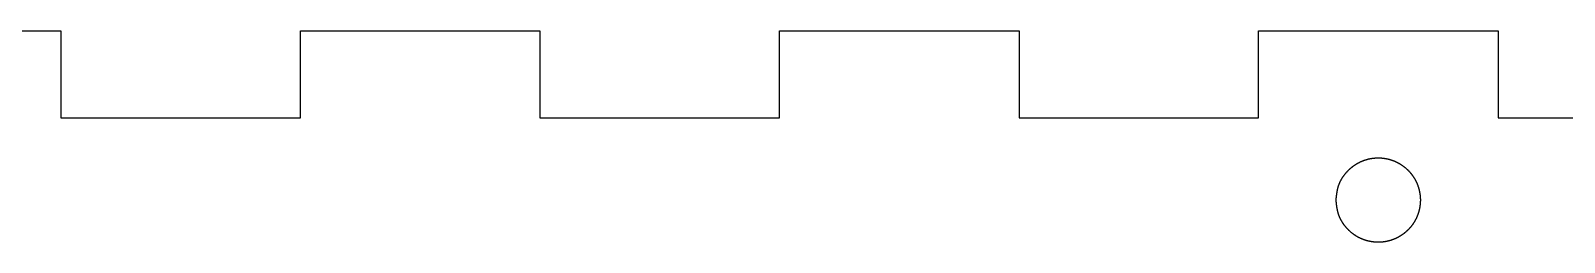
# Model space of a CAD drawing. Extents: x -49 to 229, y 25 to 250.
# Drawn here: x 19.2 to 89.6, y 152.9 to 162.6 of the extents above; entities that cross this region are included whole.
import ezdxf

# ---------------------------------------------------------------- set-up
doc = ezdxf.new("R2010")
doc.units = 0
doc.layers.add('Ebene_1', color=7, linetype='CONTINUOUS')

msp = doc.modelspace()

# ---------------------------------------------------------------- linework, layer by layer
at = {"layer": 'Ebene_1', "color": 1}
for points in [[(9.568124, 162.6399), (20.568118, 162.6399)], [(20.568118, 162.6399), (20.568118, 158.6399), (31.568117, 158.6399), (31.568117, 162.6399)], [(31.568117, 162.6399), (42.568119, 162.6399)], [(42.568119, 162.6399), (42.568119, 158.6399), (53.568118, 158.6399), (53.568118, 162.6399)], [(53.568118, 162.6399), (64.568118, 162.6399)], [(64.568118, 162.6399), (64.568118, 158.6399), (75.568119, 158.6399), (75.568119, 162.6399)], [(75.568119, 162.6399), (86.568119, 162.6399)], [(86.568119, 162.6399), (86.568119, 158.6399), (97.568118, 158.6399), (97.568118, 162.6399)], [(79.136015, 154.824984), (79.13102, 154.8752)]]:
    msp.add_lwpolyline(points, dxfattribs=at)
msp.add_open_spline([(79.13102, 154.8752), (79.131835, 154.883568), (79.133465, 154.900308), (79.136113, 154.925399), (79.138081, 154.944616), (79.13992, 154.961655), (79.141723, 154.978388), (79.143888, 154.998846), (79.145986, 155.017422), (79.14786, 155.034122), (79.149893, 155.052688), (79.152429, 155.073081), (79.154502, 155.08978), (79.156658, 155.106721), (79.159071, 155.125769), (79.162471, 155.150599), (79.16517, 155.169586), (79.167636, 155.186425), (79.170132, 155.202958), (79.173089, 155.223181), (79.176403, 155.241461), (79.179234, 155.257927), (79.182212, 155.276244), (79.186173, 155.296271), (79.189347, 155.312669), (79.192617, 155.329316), (79.196607, 155.34797), (79.201987, 155.372275), (79.206318, 155.390827), (79.210295, 155.407252), (79.214308, 155.423356), (79.219152, 155.443048), (79.224337, 155.46074), (79.228874, 155.476705), (79.233741, 155.494513), (79.240087, 155.513804), (79.2452, 155.529598), (79.250473, 155.545562), (79.256715, 155.563377), (79.265104, 155.586529), (79.271852, 155.604136), (79.277993, 155.619703), (79.284142, 155.634942), (79.29158, 155.653605), (79.299224, 155.670187), (79.305925, 155.685187), (79.313185, 155.701942), (79.322099, 155.719939), (79.329301, 155.734701), (79.336759, 155.749741), (79.345378, 155.766663), (79.356968, 155.788637), (79.366126, 155.805305), (79.374326, 155.820039), (79.382482, 155.834445), (79.392383, 155.852106), (79.402133, 155.867713), (79.410763, 155.881815), (79.420247, 155.897565), (79.431368, 155.914465), (79.440453, 155.928319), (79.449806, 155.942375), (79.460488, 155.958161), (79.474722, 155.978597), (79.485838, 155.994083), (79.495776, 156.007764), (79.505629, 156.02114), (79.517629, 156.037526), (79.529144, 156.051958), (79.539408, 156.065027), (79.550717, 156.079606), (79.563709, 156.095194), (79.574328, 156.107944), (79.585302, 156.12095), (79.597819, 156.135598), (79.614452, 156.154535), (79.627378, 156.168837), (79.638909, 156.181458), (79.650318, 156.193781), (79.664289, 156.208821), (79.677409, 156.222102), (79.689179, 156.234098), (79.702182, 156.2475), (79.717039, 156.261674), (79.729146, 156.273299), (79.741534, 156.285052), (79.755552, 156.298215), (79.774132, 156.315104), (79.78852, 156.32784), (79.801381, 156.339021), (79.814075, 156.349927), (79.829544, 156.363346), (79.844142, 156.374913), (79.857172, 156.38545), (79.87155, 156.397262), (79.887823, 156.409667), (79.901143, 156.419807), (79.914772, 156.430038), (79.930238, 156.44143), (79.9506, 156.456072), (79.966314, 156.467094), (79.980375, 156.476696), (79.994239, 156.486066), (80.011117, 156.497614), (80.026905, 156.507423), (80.041037, 156.516357), (80.056679, 156.526401), (80.074321, 156.536735), (80.08873, 156.545219), (80.103468, 156.553757), (80.120135, 156.563322), (80.142108, 156.575482), (80.159045, 156.584575), (80.174151, 156.592476), (80.189032, 156.600148), (80.207249, 156.609463), (80.224039, 156.617468), (80.239141, 156.624697), (80.255897, 156.632797), (80.274631, 156.641032), (80.289942, 156.647774), (80.305584, 156.654554), (80.323324, 156.662012), (80.346627, 156.671509), (80.364536, 156.678597), (80.380489, 156.684683), (80.396181, 156.690568), (80.415354, 156.697815), (80.433045, 156.703685), (80.44891, 156.709088), (80.466493, 156.715201), (80.486059, 156.72124), (80.502069, 156.726175), (80.518414, 156.731114), (80.536925, 156.736418), (80.561146, 156.74317), (80.579766, 156.748048), (80.596313, 156.752272), (80.612605, 156.756305), (80.632523, 156.761216), (80.650774, 156.765023), (80.667174, 156.768554), (80.685348, 156.772606), (80.705496, 156.776274), (80.721966, 156.779323), (80.738645, 156.782335), (80.757402, 156.785396), (80.781898, 156.789196), (80.800689, 156.791839), (80.817364, 156.794049), (80.83373, 156.796117), (80.853737, 156.798773), (80.872032, 156.800315), (80.888498, 156.801885), (80.906766, 156.803796), (80.926918, 156.805074), (80.943384, 156.806156), (80.96018, 156.80714), (80.979123, 156.808185), (81.003894, 156.8091), (81.022848, 156.809628), (81.039658, 156.809852), (81.056158, 156.810005), (81.07634, 156.81022), (81.094687, 156.809825), (81.111187, 156.809523), (81.129526, 156.809261), (81.149681, 156.808268), (81.166179, 156.807431), (81.182983, 156.806449), (81.201922, 156.805284), (81.226625, 156.803385), (81.245498, 156.801643), (81.262236, 156.800039), (81.278673, 156.798338), (81.298748, 156.796244), (81.316912, 156.793677), (81.333277, 156.791473), (81.351474, 156.789171), (81.371361, 156.78581), (81.387625, 156.783131), (81.404331, 156.780303), (81.423224, 156.776784), (81.4479, 156.771988), (81.466724, 156.768042), (81.483398, 156.764414), (81.499764, 156.760748), (81.519785, 156.756403), (81.537755, 156.751566), (81.553955, 156.747403), (81.572039, 156.742951), (81.591706, 156.737162), (81.607838, 156.732526), (81.624218, 156.727748), (81.642588, 156.722054), (81.666526, 156.714399), (81.684789, 156.708306), (81.700938, 156.702763), (81.716749, 156.697226), (81.736076, 156.690444), (81.753425, 156.683682), (81.769059, 156.67765), (81.786452, 156.670998), (81.805336, 156.663055), (81.820793, 156.656567), (81.836497, 156.649881), (81.854129, 156.64217), (81.877035, 156.631776), (81.894437, 156.62355), (81.909812, 156.616165), (81.924848, 156.608837), (81.943294, 156.599954), (81.959729, 156.59118), (81.974566, 156.583353), (81.991054, 156.574693), (82.008895, 156.564624), (82.023478, 156.556362), (82.038276, 156.547853), (82.054901, 156.538187), (82.076394, 156.525203), (82.092703, 156.515034), (82.107122, 156.505907), (82.121238, 156.496834), (82.138474, 156.485745), (82.153756, 156.475109), (82.167554, 156.46564), (82.182998, 156.455227), (82.199486, 156.443057), (82.21301, 156.433146), (82.226707, 156.422968), (82.242084, 156.411413), (82.26193, 156.395982), (82.276995, 156.38402), (82.290228, 156.37324), (82.303168, 156.362582), (82.319052, 156.349626), (82.332946, 156.33721), (82.345547, 156.326179), (82.359664, 156.314049), (82.374637, 156.300068), (82.386924, 156.288656), (82.39936, 156.276952), (82.413295, 156.263682), (82.431188, 156.246038), (82.44477, 156.232414), (82.456666, 156.220174), (82.468285, 156.208092), (82.482494, 156.193336), (82.494929, 156.179488), (82.506161, 156.167087), (82.518723, 156.153358), (82.531971, 156.137726), (82.542858, 156.124948), (82.553792, 156.111981), (82.565872, 156.097322), (82.581382, 156.078027), (82.593031, 156.063083), (82.603296, 156.049765), (82.613284, 156.036615), (82.6255, 156.020538), (82.636047, 156.005518), (82.645643, 155.992082), (82.65646, 155.977256), (82.667608, 155.960418), (82.676801, 155.94668), (82.686076, 155.932641), (82.69638, 155.916716), (82.709577, 155.895745), (82.719479, 155.879572), (82.728139, 155.865158), (82.736544, 155.850964), (82.746898, 155.833657), (82.75558, 155.817507), (82.763549, 155.803043), (82.772536, 155.78703), (82.781763, 155.769053), (82.7893, 155.754338), (82.796857, 155.739309), (82.80528, 155.722329), (82.816036, 155.700019), (82.823939, 155.682782), (82.83091, 155.667477), (82.837648, 155.652411), (82.84601, 155.634024), (82.852805, 155.616955), (82.859077, 155.601656), (82.866195, 155.584747), (82.87318, 155.565829), (82.878981, 155.550395), (82.884848, 155.534516), (82.891358, 155.516451), (82.89949, 155.49267), (82.905505, 155.474396), (82.910686, 155.458127), (82.915685, 155.442127), (82.921935, 155.422623), (82.926734, 155.404635), (82.931238, 155.38847), (82.936391, 155.37056), (82.941264, 155.350666), (82.945273, 155.334428), (82.94926, 155.317838), (82.953569, 155.299074), (82.958937, 155.274513), (82.962753, 155.255659), (82.966033, 155.238915), (82.969148, 155.22245), (82.973042, 155.202327), (82.975768, 155.183894), (82.978371, 155.167329), (82.981416, 155.148958), (82.983915, 155.128623), (82.986041, 155.11199), (82.98813, 155.09505), (82.990183, 155.075924), (82.992618, 155.050923), (82.994228, 155.031752), (82.995613, 155.014735), (82.996809, 154.998004), (82.998292, 154.977564), (82.998698, 154.958951), (82.999319, 154.942218), (83.000262, 154.923629), (83.000396, 154.903142), (83.000552, 154.886376), (83.0006, 154.869306), (83.000451, 154.850073), (82.999956, 154.824936), (82.999188, 154.805698), (82.998607, 154.788629), (82.997848, 154.771894), (82.996913, 154.751442), (82.995171, 154.732913), (82.993843, 154.716213), (82.992605, 154.697629), (82.990376, 154.677258), (82.988588, 154.660594), (82.986669, 154.643643), (82.984223, 154.624569), (82.98081, 154.599666), (82.977968, 154.580625), (82.975275, 154.563759), (82.972527, 154.547223), (82.969213, 154.527011), (82.965441, 154.50878), (82.9622, 154.492348), (82.958799, 154.474043), (82.954106, 154.454103), (82.950374, 154.43777), (82.946483, 154.421156), (82.941903, 154.40247), (82.935626, 154.378129), (82.930519, 154.359571), (82.925925, 154.343131), (82.92129, 154.327023), (82.915617, 154.307339), (82.909787, 154.289657), (82.904655, 154.273724), (82.899064, 154.255972), (82.892208, 154.236671), (82.886574, 154.220884), (82.880749, 154.20496), (82.874156, 154.187138), (82.865215, 154.164039), (82.858157, 154.14645), (82.851733, 154.130919), (82.845332, 154.115707), (82.837493, 154.097098), (82.829779, 154.080436), (82.822937, 154.065407), (82.815501, 154.048638), (82.806452, 154.03059), (82.799153, 154.015756), (82.791653, 154.000693), (82.783003, 153.983824), (82.771442, 153.961919), (82.762345, 153.94528), (82.75422, 153.930558), (82.746148, 153.916177), (82.736265, 153.898578), (82.726703, 153.8829), (82.718164, 153.868735), (82.708785, 153.852959), (82.697792, 153.836024), (82.68885, 153.82213), (82.679675, 153.808019), (82.669138, 153.792255), (82.655131, 153.771824), (82.644236, 153.756308), (82.634418, 153.742662), (82.624721, 153.729327), (82.612951, 153.712944), (82.601594, 153.698534), (82.591498, 153.685465), (82.580385, 153.67085), (82.567569, 153.655234), (82.557078, 153.642455), (82.54625, 153.629421), (82.533758, 153.614841), (82.517279, 153.595887), (82.504486, 153.581532), (82.493008, 153.568899), (82.481651, 153.556557), (82.467842, 153.541424), (82.454682, 153.52826), (82.442952, 153.516291), (82.430025, 153.502881), (82.415228, 153.488702), (82.403144, 153.477087), (82.390768, 153.465326), (82.376651, 153.452256), (82.358052, 153.435354), (82.343693, 153.422551), (82.330807, 153.411365), (82.318092, 153.400444), (82.302562, 153.387088), (82.28802, 153.375454), (82.274987, 153.364922), (82.260567, 153.353144), (82.244241, 153.340777), (82.23089, 153.330666), (82.217203, 153.320461), (82.201748, 153.30899), (82.181295, 153.294379), (82.165485, 153.283421), (82.151423, 153.273753), (82.137537, 153.264365), (82.120571, 153.25287), (82.10473, 153.243071), (82.090564, 153.234137), (82.074909, 153.224079), (82.057242, 153.213722), (82.042799, 153.205206), (82.028043, 153.196613), (82.011281, 153.187164), (81.989294, 153.175005), (81.972351, 153.165898), (81.957209, 153.158007), (81.942284, 153.150325), (81.924095, 153.140897), (81.907253, 153.132991), (81.892154, 153.12579), (81.875394, 153.11768), (81.85663, 153.109453), (81.841288, 153.102707), (81.82561, 153.095941), (81.807903, 153.088391), (81.784627, 153.078909), (81.766732, 153.071868), (81.750786, 153.065804), (81.73509, 153.059929), (81.715932, 153.052659), (81.698249, 153.0468), (81.682381, 153.04137), (81.664821, 153.035135), (81.645204, 153.029237), (81.629205, 153.024303), (81.612874, 153.019365), (81.594386, 153.013993), (81.570144, 153.007286), (81.551554, 153.002316), (81.535018, 152.998145), (81.518755, 152.99413), (81.498877, 152.989154), (81.480635, 152.985365), (81.464269, 152.981834), (81.446114, 152.977756), (81.425954, 152.974133), (81.409451, 152.971116), (81.392754, 152.968184), (81.374038, 152.964989), (81.349568, 152.961195), (81.330802, 152.958539), (81.314136, 152.95634), (81.297772, 152.954279), (81.277754, 152.951757), (81.259481, 152.950087), (81.243047, 152.948491), (81.224802, 152.946581), (81.204648, 152.945305), (81.188147, 152.944226), (81.171343, 152.943238), (81.152407, 152.942272), (81.127673, 152.9413), (81.108726, 152.940886), (81.091911, 152.940582), (81.075378, 152.940398), (81.055188, 152.940117), (81.036848, 152.940633), (81.020349, 152.940936), (81.001988, 152.941065), (80.981819, 152.942179), (80.965319, 152.942983), (80.948535, 152.943899), (80.929622, 152.945102), (80.90492, 152.947002), (80.88602, 152.948704), (80.869264, 152.950376), (80.852831, 152.952101), (80.832748, 152.954117), (80.814588, 152.956701), (80.798222, 152.958901), (80.78, 152.961203), (80.760078, 152.964578), (80.743781, 152.967295), (80.727087, 152.970197), (80.708189, 152.973586), (80.683522, 152.9784), (80.664688, 152.982323), (80.648, 152.985965), (80.631628, 152.989637), (80.611615, 152.994125), (80.593577, 152.998822), (80.577344, 153.002987), (80.559279, 153.007562), (80.539577, 153.013241), (80.523453, 153.017907), (80.507079, 153.022752), (80.488683, 153.028376), (80.464737, 153.03601), (80.446512, 153.042175), (80.430353, 153.047701), (80.414521, 153.053238), (80.395128, 153.059855), (80.377839, 153.066776), (80.362204, 153.072804), (80.344741, 153.079325), (80.325863, 153.087346), (80.310404, 153.093863), (80.294737, 153.100601), (80.277133, 153.108301), (80.254272, 153.118687), (80.236847, 153.126817), (80.221485, 153.134213), (80.206444, 153.141561), (80.188035, 153.150503), (80.171639, 153.159297), (80.156838, 153.167096), (80.14033, 153.175649), (80.122545, 153.185749), (80.107994, 153.194008), (80.093228, 153.202519), (80.076677, 153.212277), (80.055204, 153.225271), (80.038896, 153.23542), (80.024527, 153.244558), (80.010486, 153.253611), (79.993266, 153.264631), (79.978058, 153.275323), (79.96429, 153.28482), (79.948921, 153.295254), (79.932458, 153.307375), (79.918974, 153.317297), (79.905319, 153.3275), (79.889989, 153.339068), (79.87019, 153.354473), (79.855196, 153.366482), (79.841939, 153.377222), (79.828991, 153.387869), (79.813145, 153.40086), (79.799254, 153.41326), (79.786653, 153.424293), (79.772545, 153.436414), (79.757597, 153.45037), (79.745343, 153.46175), (79.73291, 153.473439), (79.718988, 153.486773), (79.701015, 153.504435), (79.687345, 153.518041), (79.675419, 153.530304), (79.66375, 153.542401), (79.649405, 153.557094), (79.63696, 153.571005), (79.625657, 153.583434), (79.613016, 153.597175), (79.599646, 153.612757), (79.588694, 153.625469), (79.577638, 153.638409), (79.565446, 153.653125), (79.549699, 153.672449), (79.537826, 153.687376), (79.527407, 153.700709), (79.517255, 153.713861), (79.504839, 153.729911), (79.494097, 153.744897), (79.484362, 153.758328), (79.473477, 153.773223), (79.462018, 153.789973), (79.452685, 153.803696), (79.443279, 153.817722), (79.432839, 153.833623), (79.419441, 153.85454), (79.409456, 153.870714), (79.40068, 153.885111), (79.392167, 153.899304), (79.38169, 153.916605), (79.372924, 153.932772), (79.364886, 153.947269), (79.355837, 153.963302), (79.346622, 153.981322), (79.339081, 153.996035), (79.331513, 154.011032), (79.323222, 154.028004), (79.312635, 154.050282), (79.304874, 154.067493), (79.298053, 154.082789), (79.291496, 154.097845), (79.283434, 154.116246), (79.276933, 154.133314), (79.270939, 154.148614), (79.264099, 154.165537), (79.257587, 154.184527), (79.252164, 154.20003), (79.246709, 154.215931), (79.24084, 154.23403), (79.233463, 154.257795), (79.228094, 154.276072), (79.223533, 154.292353), (79.219146, 154.308381), (79.213741, 154.32795), (79.209584, 154.345921), (79.205708, 154.362053), (79.201282, 154.379954), (79.19711, 154.399809), (79.193663, 154.416046), (79.19021, 154.432655), (79.186605, 154.45148), (79.181992, 154.476112), (79.178574, 154.494985), (79.175755, 154.51177), (79.173037, 154.528266), (79.169708, 154.548425), (79.167123, 154.566807), (79.164721, 154.583307), (79.161984, 154.601646), (79.159367, 154.621881), (79.157206, 154.638448), (79.155056, 154.655389), (79.15265, 154.674542), (79.149656, 154.69961), (79.147462, 154.718801), (79.145571, 154.735828), (79.143725, 154.752527), (79.1415, 154.772947), (79.139504, 154.791516), (79.137739, 154.808249), (79.136654, 154.818786), (79.136015, 154.824984)], degree=3, knots=[0, 0, 0, 0, 0.025222, 0.050457, 0.075693, 0.083173, 0.101873, 0.126182, 0.144887, 0.157957, 0.176595, 0.200918, 0.219606, 0.227076, 0.252151, 0.277206, 0.30226, 0.309686, 0.32826, 0.352422, 0.370994, 0.383989, 0.402547, 0.426662, 0.445226, 0.452656, 0.477557, 0.502449, 0.527335, 0.534709, 0.553147, 0.577127, 0.595536, 0.608446, 0.62692, 0.65091, 0.669352, 0.676726, 0.701347, 0.72598, 0.750598, 0.757912, 0.776182, 0.799899, 0.818169, 0.830947, 0.849188, 0.872939, 0.89118, 0.898469, 0.923299, 0.948148, 0.972998, 0.980349, 0.998737, 1.022662, 1.041076, 1.053935, 1.072263, 1.096224, 1.114618, 1.121967, 1.146876, 1.171797, 1.196678, 1.204063, 1.222524, 1.246519, 1.264983, 1.277907, 1.296372, 1.320332, 1.338774, 1.346153, 1.371384, 1.396576, 1.421764, 1.429215, 1.447862, 1.472144, 1.490792, 1.503864, 1.522564, 1.546805, 1.565457, 1.572919, 1.598033, 1.623144, 1.648243, 1.655676, 1.674267, 1.698452, 1.717101, 1.730135, 1.748725, 1.772917, 1.791512, 1.798947, 1.824044, 1.849136, 1.874187, 1.881623, 1.900215, 1.924389, 1.942963, 1.955968, 1.974548, 1.998724, 2.017294, 2.024715, 2.049821, 2.074942, 2.100052, 2.107489, 2.126086, 2.150279, 2.168864, 2.181886, 2.200508, 2.224692, 2.243271, 2.250697, 2.275837, 2.301, 2.326187, 2.333618, 2.352223, 2.376467, 2.395098, 2.408134, 2.42675, 2.450936, 2.469557, 2.47701, 2.502161, 2.527323, 2.552441, 2.559905, 2.578557, 2.602793, 2.621438, 2.634486, 2.653121, 2.677291, 2.695914, 2.703371, 2.728138, 2.752928, 2.777737, 2.785064, 2.803389, 2.827229, 2.845595, 2.858461, 2.876852, 2.900691, 2.919027, 2.926361, 2.951166, 2.975938, 3.000722, 3.008048, 3.026374, 3.050225, 3.068588, 3.081424, 3.099734, 3.123607, 3.141956, 3.149292, 3.174104, 3.19888, 3.223617, 3.230962, 3.249324, 3.273191, 3.291507, 3.304351, 3.322732, 3.346525, 3.364849, 3.372183, 3.397355, 3.422499, 3.447595, 3.455052, 3.473691, 3.497912, 3.516499, 3.529509, 3.548095, 3.57236, 3.591001, 3.598452, 3.623547, 3.648695, 3.67385, 3.6813, 3.699919, 3.724106, 3.742741, 3.755775, 3.774378, 3.798604, 3.817225, 3.824671, 3.849807, 3.874958, 3.900128, 3.907552, 3.926126, 3.950309, 3.968964, 3.982011, 4.000633, 4.024833, 4.043462, 4.050917, 4.076042, 4.101153, 4.126245, 4.133701, 4.152345, 4.176589, 4.195178, 4.208195, 4.226795, 4.25105, 4.269663, 4.277098, 4.302242, 4.327365, 4.352512, 4.359952, 4.378568, 4.402807, 4.421433, 4.434459, 4.453051, 4.477264, 4.495903, 4.503362, 4.528493, 4.553629, 4.578748, 4.586204, 4.604835, 4.629035, 4.647652, 4.660665, 4.67923, 4.703474, 4.722128, 4.729591, 4.754358, 4.779111, 4.803857, 4.811202, 4.829555, 4.853397, 4.871767, 4.884609, 4.90293, 4.926819, 4.94518, 4.952521, 4.977297, 5.002079, 5.026853, 5.03419, 5.052524, 5.076343, 5.094679, 5.107524, 5.125885, 5.149761, 5.168134, 5.175485, 5.200228, 5.224997, 5.249782, 5.257115, 5.27545, 5.299297, 5.317697, 5.330558, 5.348902, 5.372728, 5.391044, 5.398368, 5.423515, 5.448647, 5.473765, 5.481228, 5.499868, 5.524055, 5.542658, 5.555709, 5.574397, 5.598562, 5.617145, 5.624576, 5.649749, 5.674899, 5.699999, 5.707456, 5.726085, 5.750269, 5.768934, 5.781977, 5.800578, 5.82479, 5.843429, 5.850888, 5.875993, 5.901133, 5.926246, 5.933708, 5.952351, 5.976569, 5.995172, 6.008195, 6.026803, 6.051003, 6.069644, 6.077107, 6.102212, 6.127343, 6.152529, 6.15997, 6.17858, 6.202786, 6.221374, 6.234404, 6.253046, 6.277242, 6.29587, 6.303326, 6.328422, 6.353556, 6.378735, 6.386176, 6.404792, 6.429026, 6.447609, 6.460636, 6.479274, 6.503454, 6.52208, 6.529536, 6.554646, 6.579795, 6.604945, 6.612387, 6.631004, 6.655233, 6.673833, 6.686852, 6.705452, 6.729663, 6.74829, 6.755743, 6.780529, 6.805295, 6.830048, 6.837382, 6.855719, 6.879561, 6.897951, 6.910796, 6.929103, 6.952973, 6.97135, 6.978704, 7.003452, 7.028221, 7.053009, 7.060341, 7.078667, 7.102482, 7.120888, 7.133753, 7.152103, 7.175941, 7.194314, 7.201672, 7.226434, 7.251197, 7.275984, 7.28331, 7.301628, 7.325451, 7.343816, 7.356661, 7.374996, 7.398893, 7.417257, 7.424599, 7.449727, 7.474853, 7.499945, 7.507411, 7.526058, 7.550263, 7.568858, 7.581893, 7.600541, 7.624729, 7.643364, 7.650825, 7.675947, 7.701077, 7.726222, 7.733658, 7.752268, 7.776505, 7.795099, 7.808133, 7.826778, 7.850949, 7.869568, 7.877022, 7.902168, 7.927306, 7.952424, 7.959876, 7.978502, 8.00271, 8.021347, 8.034373, 8.052954, 8.077166, 8.0958, 8.103256, 8.128391, 8.153521, 8.178632, 8.186094, 8.204747, 8.228991, 8.247546, 8.260557, 8.279177, 8.303396, 8.322014, 8.329459, 8.354621, 8.37976, 8.404857, 8.412311, 8.430938, 8.45514, 8.473771, 8.486816, 8.505455, 8.529665, 8.548255, 8.555683, 8.580848, 8.606011, 8.631141, 8.638573, 8.657172, 8.681397, 8.700038, 8.71306, 8.731627, 8.755852, 8.774497, 8.781958, 8.80671, 8.831456, 8.856241, 8.863567, 8.881888, 8.90572, 8.92409, 8.936932, 8.955253, 8.979119, 8.997504, 9.004864, 9.029616, 9.054385, 9.079122, 9.086469, 9.104839, 9.128723, 9.147035, 9.159871, 9.178233, 9.202109, 9.220457, 9.227792, 9.252535, 9.277311, 9.302115, 9.309463, 9.327827, 9.351688, 9.370004, 9.382848, 9.401229, 9.425098, 9.443454, 9.450796, 9.475933, 9.50105, 9.52619, 9.533647, 9.552291, 9.576528, 9.59517, 9.608205, 9.626806, 9.65107, 9.669712, 9.677163, 9.702298, 9.727417, 9.752562, 9.760015, 9.77865, 9.80288, 9.821473, 9.834507, 9.853152, 9.877388, 9.896028, 9.903483, 9.928552, 9.95367, 9.978809, 9.986234, 10.00482, 10.029032, 10.047619, 10.060632, 10.079222, 10.10339, 10.121981, 10.129419, 10.154517, 10.17962, 10.204711, 10.212139, 10.230706, 10.254834, 10.27346, 10.28647, 10.305012, 10.329182, 10.347791, 10.355238, 10.380321, 10.405403, 10.430493, 10.437951, 10.456586, 10.480786, 10.499413, 10.512439, 10.531031, 10.555207, 10.573779, 10.581202, 10.606403, 10.631609, 10.656798, 10.66426, 10.682926, 10.707225, 10.725849, 10.738916, 10.757627, 10.781855, 10.800504, 10.807967, 10.832915, 10.857832, 10.882749, 10.890134, 10.908595, 10.932593, 10.951001, 10.963903, 10.98236, 11.006343, 11.024778, 11.032149, 11.057007, 11.081843, 11.106665, 11.114029, 11.132427, 11.156317, 11.174695, 11.187588, 11.206049, 11.229919, 11.248295, 11.255649, 11.280314, 11.304961, 11.329643, 11.336949, 11.355204, 11.378913, 11.397203, 11.409985, 11.428213, 11.451951, 11.470194, 11.477487, 11.502382, 11.527272, 11.552138, 11.559527, 11.577995, 11.601989, 11.620421, 11.633326, 11.651764, 11.675737, 11.694182, 11.701562, 11.726629, 11.751682, 11.776743, 11.784168, 11.80274, 11.826901, 11.845459, 11.858428, 11.876921, 11.901085, 11.919634, 11.927046, 11.952315, 11.977545, 12.002782, 12.010262, 12.028942, 12.053184, 12.071884, 12.084971, 12.103662, 12.103662, 12.103662, 12.103662], dxfattribs=at)

doc.saveas('drawing.dxf')
